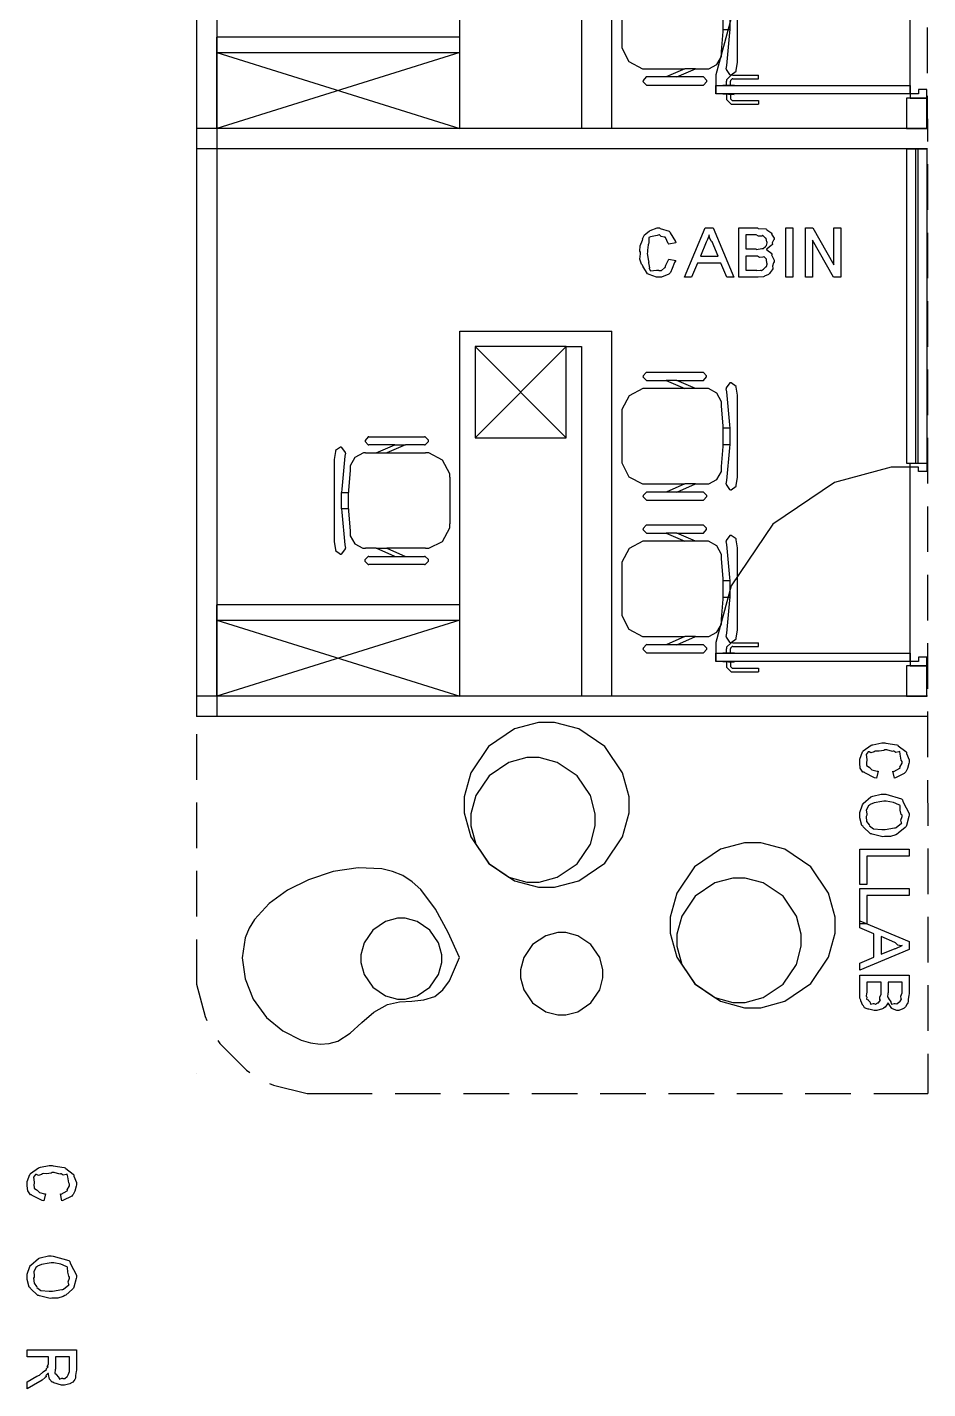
# Model space of a CAD drawing. Extents: x 0 to 23.4, y 0 to 16.5.
# Drawn here: x 12.298 to 13.465, y 7.46 to 9.223 of the extents above; entities that cross this region are included whole.
import ezdxf

# ---------------------------------------------------------------- set-up
doc = ezdxf.new("R2010")
doc.units = 0
doc.layers.get('0').update_dxf_attribs({"linetype": 'CONTINUOUS'})

msp = doc.modelspace()

# ---------------------------------------------------------------- linework, layer by layer
at = {"color": 0}
for points in [[(12.5438, 12.1068), (12.5438, 8.33089)], [(12.5175, 9.76525), (12.5175, 8.33089)], [(12.8585, 9.09201), (12.8585, 9.5644)], [(13.0554, 9.09201), (13.0554, 9.5644)], [(12.9963, 9.54471), (13.016, 9.54471), (13.016, 9.09201)], [(13.4416, 9.38835), (13.417, 9.38835), (13.3436, 9.3686), (13.2637, 9.31467), (13.2098, 9.23475), (13.1901, 9.16135), (13.1901, 9.13683)], [(13.4416, 9.13683), (13.4416, 9.38835)], [(13.2165, 9.16715), (13.2183, 9.17774), (13.2183, 9.28401), (13.2165, 9.29454)], [(13.0684, 9.26101), (13.0684, 9.20068)], [(13.1996, 9.22032), (13.1996, 9.24132)], [(13.2085, 9.22032), (13.2085, 9.24132)], [(13.1973, 9.18886), (13.1975, 9.19151), (13.1995, 9.21772), (13.1996, 9.22032)], [(13.1996, 9.22032), (13.2085, 9.22032)], [(13.2036, 9.16928), (13.2043, 9.1735), (13.2083, 9.2161), (13.2085, 9.22032)], [(13.464, 9.22288), (13.464, 9.16385)], [(12.8585, 9.21007), (12.5436, 9.21007)], [(13.0554, 9.09201), (12.5436, 9.09201), (12.5436, 9.21007)], [(12.5175, 9.19379), (12.5175, 9.13476)], [(12.5436, 9.19043), (12.8585, 9.19043)], [(12.8585, 9.19043), (12.5436, 9.09201)], [(12.5436, 9.19043), (12.8585, 9.09201)], [(13.0684, 9.20068), (13.0684, 9.1964), (13.0773, 9.17854), (13.095, 9.16922), (13.0993, 9.16917), (13.0994, 9.16917), (13.0998, 9.16917), (13.0999, 9.16917)], [(13.1776, 9.16917), (13.181, 9.16917), (13.1915, 9.17497), (13.1973, 9.18539), (13.1973, 9.18886), (13.1973, 9.18886), (13.1973, 9.18886), (13.1973, 9.18886)], [(13.0999, 9.16917), (13.15, 9.16917), (13.1256, 9.15869), (13.1011, 9.15869)], [(13.1733, 9.15869), (13.1394, 9.15869), (13.1639, 9.16917), (13.1776, 9.16917)], [(13.1639, 9.16917), (13.15, 9.16917)], [(13.2036, 9.16928), (13.2034, 9.1684), (13.208, 9.16183), (13.2089, 9.16168), (13.2098, 9.16157), (13.2164, 9.16618), (13.2165, 9.16704), (13.2165, 9.16704), (13.2165, 9.16715), (13.2165, 9.16715)], [(13.1011, 9.15869), (13.0997, 9.15869), (13.0958, 9.15424), (13.0958, 9.15349), (13.0957, 9.15278), (13.1002, 9.14822), (13.101, 9.14817), (13.101, 9.14817), (13.1011, 9.14817), (13.1011, 9.14817)], [(13.1011, 9.14817), (13.1733, 9.14817)], [(13.1394, 9.15869), (13.1256, 9.15869)], [(13.1733, 9.14817), (13.174, 9.14822), (13.1783, 9.15289), (13.1783, 9.1536), (13.1783, 9.15429), (13.1739, 9.15869), (13.1733, 9.15869)], [(13.2138, 9.14779), (13.1991, 9.14779), (13.2138, 9.14865)], [(13.2119, 9.16108), (13.2099, 9.16108), (13.204, 9.15522), (13.204, 9.15321)], [(13.204, 9.14865), (13.204, 9.15321)], [(13.2119, 9.15631), (13.2112, 9.15631), (13.2089, 9.15403), (13.2089, 9.15321)], [(13.2089, 9.14865), (13.2089, 9.15321)], [(13.2119, 9.16108), (13.2452, 9.16108)], [(13.2119, 9.15631), (13.2452, 9.15631)], [(13.2452, 9.15631), (13.2452, 9.16108)], [(13.2138, 9.13683), (13.1991, 9.13683), (13.2138, 9.13596)], [(13.204, 9.13596), (13.204, 9.13135)], [(13.204, 9.13135), (13.204, 9.12939), (13.2099, 9.12349), (13.2119, 9.12349)], [(13.2089, 9.13596), (13.2089, 9.13135)], [(13.2089, 9.13135), (13.2089, 9.13058), (13.2112, 9.12831), (13.2119, 9.12831)], [(13.464, 9.13428), (13.4641, 9.07525)], [(13.2119, 9.12831), (13.2452, 9.12831)], [(13.2119, 9.12349), (13.2452, 9.12349)], [(13.2452, 9.12831), (13.2452, 9.12349)], [(12.5175, 9.10525), (12.5175, 9.04617)], [(13.4641, 9.09201), (12.5174, 9.09201)], [(13.4641, 9.06575), (12.5174, 9.06575)], [(13.4371, 9.06575), (13.4371, 8.65896)], [(13.4371, 9.06575), (13.4634, 9.06575)], [(13.4487, 9.06575), (13.4487, 8.65896)], [(13.4518, 9.06575), (13.4518, 8.65896)], [(13.4634, 9.06575), (13.4634, 8.65896)], [(13.4641, 9.04574), (13.4641, 8.98665)], [(12.5175, 9.01665), (12.5175, 8.95762)], [(13.4641, 8.95714), (13.4641, 8.89811)], [(12.5175, 8.92806), (12.5175, 8.86903)], [(13.4641, 8.86854), (13.4642, 8.80951)], [(12.5175, 8.83951), (12.5175, 8.78043)], [(12.8585, 8.3571), (12.8585, 8.82954)], [(12.8585, 8.82954), (13.0554, 8.82954)], [(13.0554, 8.3571), (13.0554, 8.82954)], [(12.9963, 8.80985), (12.8782, 8.69174)], [(12.8782, 8.80985), (12.9963, 8.69174)], [(12.9963, 8.80985), (13.016, 8.80985), (13.016, 8.3571)], [(13.4642, 8.78), (13.4643, 8.72092)], [(13.1011, 8.77626), (13.0997, 8.77626), (13.0958, 8.77181), (13.0958, 8.77106), (13.0957, 8.77035), (13.1002, 8.76579), (13.1009, 8.76574), (13.1009, 8.76574), (13.1011, 8.76574), (13.1011, 8.76574)], [(13.1733, 8.77626), (13.1011, 8.77626)], [(13.1011, 8.76574), (13.1256, 8.76574), (13.15, 8.75526)], [(13.1394, 8.76574), (13.1256, 8.76574)], [(13.1776, 8.75526), (13.1639, 8.75526), (13.1394, 8.76574), (13.1733, 8.76574)], [(13.1733, 8.76574), (13.174, 8.76579), (13.1782, 8.77067), (13.1781, 8.77138), (13.1781, 8.77203), (13.1739, 8.77621), (13.1733, 8.77626)], [(13.2165, 8.75726), (13.2164, 8.75819), (13.2099, 8.76292), (13.209, 8.76275), (13.2081, 8.76264), (13.2034, 8.75618), (13.2036, 8.75526), (13.2036, 8.75526), (13.2036, 8.75515), (13.2036, 8.7551)], [(12.5175, 8.75092), (12.5175, 8.69189)], [(13.0999, 8.75526), (13.0955, 8.75526), (13.0777, 8.74599), (13.0684, 8.72808), (13.0684, 8.72374)], [(13.15, 8.75526), (13.0999, 8.75526)], [(13.1639, 8.75526), (13.15, 8.75526)], [(13.1973, 8.73557), (13.1973, 8.73828), (13.1915, 8.74946), (13.1804, 8.75526), (13.1777, 8.75526), (13.1777, 8.75526), (13.1776, 8.75526), (13.1776, 8.75526)], [(13.2085, 8.70404), (13.2083, 8.70833), (13.2043, 8.75092), (13.2036, 8.7551)], [(13.2165, 8.62989), (13.2183, 8.64046), (13.2183, 8.74675), (13.2165, 8.75726)], [(13.1996, 8.70404), (13.1995, 8.70671), (13.1975, 8.73296), (13.1973, 8.73557)], [(13.0684, 8.72374), (13.0684, 8.66336)], [(12.7406, 8.69293), (12.7399, 8.69288), (12.7357, 8.68804), (12.7358, 8.68728), (12.7358, 8.68663), (12.74, 8.68251), (12.7406, 8.68246)], [(12.7406, 8.69293), (12.8128, 8.69293)], [(12.8128, 8.68246), (12.8135, 8.68246), (12.8181, 8.6869), (12.8181, 8.68761), (12.8181, 8.68837), (12.8137, 8.69293), (12.813, 8.69293), (12.813, 8.69293), (12.8128, 8.69293), (12.8128, 8.69293)], [(13.1996, 8.68306), (13.1996, 8.70404)], [(13.2085, 8.70404), (13.1996, 8.70404)], [(13.2085, 8.68306), (13.2085, 8.70404)], [(13.4643, 8.6914), (13.4643, 8.63238)], [(12.6974, 8.67393), (12.6956, 8.66342), (12.6956, 8.55718), (12.6974, 8.5466)], [(12.7103, 8.67182), (12.7104, 8.67275), (12.7058, 8.67925), (12.705, 8.67942), (12.704, 8.67958), (12.6975, 8.67497), (12.6974, 8.67404), (12.6974, 8.67404), (12.6974, 8.67393), (12.6974, 8.67393)], [(12.7363, 8.67193), (12.75, 8.67193), (12.7745, 8.68246), (12.7406, 8.68246)], [(12.8128, 8.68246), (12.7883, 8.68246), (12.7639, 8.67193)], [(12.7745, 8.68246), (12.7883, 8.68246)], [(13.1973, 8.65158), (13.1975, 8.65424), (13.1995, 8.68044), (13.1996, 8.68306)], [(13.1996, 8.68306), (13.2085, 8.68306)], [(13.2036, 8.632), (13.2043, 8.63624), (13.2083, 8.67882), (13.2085, 8.68306)], [(12.5175, 8.66233), (12.5175, 8.60331)], [(12.7103, 8.67182), (12.7096, 8.66764), (12.7055, 8.62506), (12.7054, 8.62076)], [(12.7363, 8.67193), (12.7336, 8.67199), (12.7224, 8.66624), (12.7166, 8.65511), (12.7166, 8.6524), (12.7166, 8.6524), (12.7166, 8.65224), (12.7166, 8.65224)], [(12.75, 8.67193), (12.7639, 8.67193)], [(12.7639, 8.67193), (12.814, 8.67193)], [(12.8455, 8.64046), (12.8454, 8.64481), (12.8362, 8.66271), (12.8183, 8.67193), (12.814, 8.67193)], [(13.0684, 8.66336), (13.0684, 8.65907), (13.0773, 8.64128), (13.095, 8.63194), (13.0993, 8.63189), (13.0994, 8.63189), (13.0998, 8.63189), (13.0999, 8.63189)], [(13.4371, 8.65896), (13.4634, 8.65896)], [(12.7166, 8.65224), (12.7163, 8.64963), (12.7144, 8.62343), (12.7143, 8.62076)], [(12.8455, 8.64046), (12.8455, 8.58008)], [(13.1776, 8.63189), (13.181, 8.63189), (13.1915, 8.63769), (13.1973, 8.64811), (13.1973, 8.65158), (13.1973, 8.65158), (13.1973, 8.65158), (13.1973, 8.65158)], [(13.4416, 8.65349), (13.417, 8.65349), (13.3436, 8.63374), (13.2637, 8.57981), (13.2098, 8.49989), (13.1901, 8.42649), (13.1901, 8.40196)], [(13.4416, 8.40196), (13.4416, 8.65349)], [(12.7054, 8.59978), (12.7054, 8.62076)], [(12.7054, 8.62076), (12.7143, 8.62076)], [(12.7143, 8.59978), (12.7143, 8.62076)], [(13.1011, 8.62136), (13.1003, 8.62142), (13.0958, 8.61697), (13.0958, 8.61621), (13.0957, 8.6155), (13.1002, 8.61094), (13.101, 8.61089), (13.101, 8.61089), (13.1011, 8.61089), (13.1011, 8.61089)], [(13.0999, 8.63189), (13.15, 8.63189), (13.1256, 8.62136), (13.1011, 8.62136)], [(13.1394, 8.62136), (13.1256, 8.62136)], [(13.1733, 8.62136), (13.1394, 8.62136), (13.1639, 8.63189), (13.1776, 8.63189)], [(13.1639, 8.63189), (13.15, 8.63189)], [(13.1733, 8.61089), (13.174, 8.61094), (13.1783, 8.61561), (13.1783, 8.61632), (13.1783, 8.61703), (13.1739, 8.62136), (13.1733, 8.62136)], [(13.2036, 8.632), (13.2034, 8.63112), (13.208, 8.62457), (13.2089, 8.6244), (13.2098, 8.62429), (13.2164, 8.6289), (13.2165, 8.62978), (13.2165, 8.62978), (13.2165, 8.62989), (13.2165, 8.62989)], [(13.1011, 8.61089), (13.1733, 8.61089)], [(13.4643, 8.60281), (13.4643, 8.54378)], [(12.7143, 8.59978), (12.7054, 8.59978)], [(12.7054, 8.59978), (12.7055, 8.59554), (12.7096, 8.55296), (12.7103, 8.54872)], [(12.7143, 8.59978), (12.7144, 8.59717), (12.7163, 8.5709), (12.7166, 8.56825)], [(12.5175, 8.57379), (12.5175, 8.51471)], [(12.7166, 8.56825), (12.7166, 8.56478), (12.7224, 8.55436), (12.7328, 8.54861), (12.7363, 8.54861), (12.7363, 8.54861), (12.7363, 8.54861), (12.7363, 8.54861)], [(12.814, 8.54861), (12.8183, 8.54861), (12.8361, 8.55757), (12.8454, 8.57525), (12.8455, 8.57954), (12.8455, 8.57954), (12.8455, 8.57997), (12.8455, 8.58008)], [(13.1011, 8.57867), (13.0997, 8.57867), (13.0958, 8.57422), (13.0958, 8.57346), (13.0957, 8.57275), (13.1002, 8.56819), (13.1009, 8.56814), (13.1009, 8.56814), (13.1011, 8.56814), (13.1011, 8.56814)], [(13.1733, 8.57867), (13.1011, 8.57867)], [(13.1011, 8.56814), (13.1256, 8.56814), (13.15, 8.55767)], [(13.1394, 8.56814), (13.1256, 8.56814)], [(13.1776, 8.55767), (13.1639, 8.55767), (13.1394, 8.56814), (13.1733, 8.56814)], [(13.1733, 8.56814), (13.174, 8.56819), (13.1782, 8.57308), (13.1781, 8.57379), (13.1781, 8.57443), (13.1739, 8.57861), (13.1733, 8.57867)], [(12.6974, 8.5466), (12.6975, 8.54574), (12.7039, 8.54096), (12.7049, 8.54107), (12.7057, 8.54124), (12.7104, 8.54775), (12.7103, 8.54861), (12.7103, 8.54861), (12.7103, 8.54872), (12.7103, 8.54872)], [(13.0999, 8.55767), (13.0955, 8.55767), (13.0777, 8.54839), (13.0684, 8.53049), (13.0684, 8.52615)], [(13.15, 8.55767), (13.0999, 8.55767)], [(13.1639, 8.55767), (13.15, 8.55767)], [(13.1973, 8.53797), (13.1973, 8.54069), (13.1915, 8.55186), (13.1804, 8.55767), (13.1777, 8.55767), (13.1777, 8.55767), (13.1776, 8.55767), (13.1776, 8.55767)], [(13.2165, 8.55968), (13.2164, 8.5606), (13.2099, 8.56532), (13.209, 8.56515), (13.2081, 8.56506), (13.2034, 8.5586), (13.2036, 8.55767), (13.2036, 8.55767), (13.2036, 8.55757), (13.2036, 8.55751)], [(13.2085, 8.50646), (13.2083, 8.51074), (13.2043, 8.55333), (13.2036, 8.55751)], [(13.2165, 8.43229), (13.2183, 8.44288), (13.2183, 8.54915), (13.2165, 8.55968)], [(12.7406, 8.53808), (12.7399, 8.53808), (12.7355, 8.53342), (12.7356, 8.53267), (12.7356, 8.53201), (12.7399, 8.52767), (12.7406, 8.52761)], [(12.7406, 8.53808), (12.7745, 8.53808), (12.75, 8.54861), (12.7363, 8.54861)], [(12.75, 8.54861), (12.7639, 8.54861)], [(12.814, 8.54861), (12.7639, 8.54861), (12.7883, 8.53808), (12.8128, 8.53808)], [(12.7745, 8.53808), (12.7883, 8.53808)], [(12.8128, 8.52761), (12.8135, 8.52761), (12.8181, 8.53207), (12.8181, 8.53276), (12.8181, 8.53412), (12.8136, 8.53808), (12.8129, 8.53808), (12.8129, 8.53808), (12.8128, 8.53808), (12.8128, 8.53808)], [(13.1996, 8.50646), (13.1995, 8.50911), (13.1975, 8.53538), (13.1973, 8.53797)], [(12.8128, 8.52761), (12.7406, 8.52761)], [(13.0684, 8.52615), (13.0684, 8.46576)], [(13.4643, 8.51426), (13.4644, 8.45518)], [(13.1996, 8.48546), (13.1996, 8.50646)], [(13.2085, 8.50646), (13.1996, 8.50646)], [(13.2085, 8.48546), (13.2085, 8.50646)], [(12.5175, 8.48519), (12.5175, 8.42617)], [(13.1973, 8.454), (13.1975, 8.45665), (13.1995, 8.48286), (13.1996, 8.48546)], [(13.1996, 8.48546), (13.2085, 8.48546)], [(13.2036, 8.4344), (13.2043, 8.43864), (13.2083, 8.48122), (13.2085, 8.48546)], [(12.8585, 8.47521), (12.5436, 8.47521)], [(13.0554, 8.3571), (12.5436, 8.3571), (12.5436, 8.47521)], [(13.0684, 8.46576), (13.0684, 8.46149), (13.0773, 8.44368), (13.095, 8.43435), (13.0993, 8.43431), (13.0994, 8.43431), (13.0998, 8.43431), (13.0999, 8.43431)], [(12.5436, 8.45557), (12.8585, 8.45557)], [(12.8585, 8.45557), (12.5436, 8.3571)], [(12.5436, 8.45557), (12.8585, 8.3571)], [(13.1776, 8.43431), (13.181, 8.43431), (13.1915, 8.44011), (13.1973, 8.45053), (13.1973, 8.454), (13.1973, 8.454), (13.1973, 8.454), (13.1973, 8.454)], [(13.0999, 8.43431), (13.15, 8.43431), (13.1256, 8.42378), (13.1011, 8.42378)], [(13.1733, 8.42378), (13.1394, 8.42378), (13.1639, 8.43431), (13.1776, 8.43431)], [(13.1639, 8.43431), (13.15, 8.43431)], [(13.2036, 8.4344), (13.2034, 8.43354), (13.208, 8.42697), (13.2089, 8.42681), (13.2098, 8.42671), (13.2164, 8.43132), (13.2165, 8.43218), (13.2165, 8.43218), (13.2165, 8.43229), (13.2165, 8.43229)], [(13.2119, 8.42622), (13.2099, 8.42622), (13.204, 8.42036), (13.204, 8.41835)], [(13.2119, 8.42622), (13.2452, 8.42622)], [(13.2452, 8.42144), (13.2452, 8.42622)], [(13.4644, 8.42567), (13.4644, 8.36664)], [(13.1011, 8.42378), (13.1003, 8.42383), (13.0958, 8.41938), (13.0958, 8.41862), (13.0957, 8.41792), (13.1002, 8.41336), (13.101, 8.41331), (13.101, 8.41331), (13.1011, 8.41331), (13.1011, 8.41331)], [(13.1011, 8.41331), (13.1733, 8.41331)], [(13.1394, 8.42378), (13.1256, 8.42378)], [(13.1733, 8.41331), (13.174, 8.41336), (13.1783, 8.41803), (13.1783, 8.41872), (13.1783, 8.41943), (13.1739, 8.42378), (13.1733, 8.42378)], [(13.2138, 8.41287), (13.1991, 8.41287), (13.2138, 8.41379)], [(13.204, 8.41379), (13.204, 8.41835)], [(13.2119, 8.42144), (13.2112, 8.42144), (13.2089, 8.41917), (13.2089, 8.41835)], [(13.2089, 8.41379), (13.2089, 8.41835)], [(13.2119, 8.42144), (13.2452, 8.42144)], [(12.5175, 8.3966), (12.5175, 8.33757)], [(13.2138, 8.40196), (13.1991, 8.40196), (13.2138, 8.4011)], [(13.204, 8.4011), (13.204, 8.39649)], [(13.204, 8.39649), (13.204, 8.39453), (13.2099, 8.38861), (13.2119, 8.38861)], [(13.2089, 8.4011), (13.2089, 8.39649)], [(13.2089, 8.39649), (13.2089, 8.39572), (13.2112, 8.39344), (13.2119, 8.39344)], [(13.2119, 8.39344), (13.2452, 8.39344)], [(13.2452, 8.39344), (13.2452, 8.38861)], [(13.2119, 8.38861), (13.2452, 8.38861)], [(13.4641, 8.3571), (12.5174, 8.3571)], [(13.4641, 8.33089), (12.5174, 8.33089)], [(13.4644, 8.33708), (13.4644, 8.27806)], [(12.5175, 8.30806), (12.5175, 8.24897)], [(13.4644, 8.24854), (13.4645, 8.18946)], [(12.5175, 8.21946), (12.5175, 8.16043)], [(13.4645, 8.15994), (13.4645, 8.10092)], [(12.5175, 8.13086), (12.5175, 8.07183)], [(13.4645, 8.07135), (13.4645, 8.01232)], [(12.5175, 8.04232), (12.5175, 8.00017)], [(12.5175, 8.00017), (12.5175, 7.98449), (12.5285, 7.94228), (12.5307, 7.93728)], [(13.4645, 7.98281), (13.4646, 7.92372)], [(12.5449, 7.91146), (12.5476, 7.90739), (12.5823, 7.87278), (12.5864, 7.86996)], [(13.4646, 7.89421), (13.4646, 7.84283)], [(12.6122, 7.85574), (12.6171, 7.85363), (12.6606, 7.84267), (12.6751, 7.84267)], [(12.6751, 7.84267), (12.7451, 7.84267)], [(12.7746, 7.84267), (12.8336, 7.84272)], [(12.8631, 7.84272), (12.9222, 7.84272)], [(12.9517, 7.84272), (13.0108, 7.84272)], [(13.0403, 7.84272), (13.0993, 7.84272)], [(13.1288, 7.84278), (13.1879, 7.84278)], [(13.2174, 7.84278), (13.2765, 7.84278)], [(13.306, 7.84278), (13.3651, 7.84278)], [(13.3946, 7.84278), (13.4646, 7.84283)]]:
    msp.add_lwpolyline(points, dxfattribs=at)
for points in [[(13.4416, 9.13683), (13.1901, 9.13683), (13.1901, 9.14779), (13.4416, 9.14779), (13.4416, 9.13683)], [(13.4372, 9.13135), (13.4372, 9.09201), (13.4634, 9.09201), (13.4634, 9.13135), (13.4372, 9.13135)], [(13.4634, 9.13135), (13.4634, 9.14231), (13.4525, 9.14231), (13.4525, 9.13683), (13.4416, 9.13683), (13.4416, 9.13135), (13.4634, 9.13135)], [(13.1291, 8.92301), (13.1382, 8.92106), (13.1367, 8.91868), (13.1335, 8.91069), (13.1313, 8.90576), (13.1304, 8.90479), (13.129, 8.90343), (13.1197, 8.89936), (13.1167, 8.89936), (13.1133, 8.89936), (13.1039, 8.90283), (13.103, 8.90349), (13.1017, 8.90386), (13.0954, 8.91396), (13.095, 8.91521), (13.0936, 8.91635), (13.0916, 8.92307), (13.0924, 8.92974), (13.0924, 8.93192), (13.0916, 8.93311), (13.092, 8.94026), (13.0949, 8.94743), (13.0954, 8.94863), (13.0949, 8.94922), (13.0978, 8.95415), (13.1036, 8.9591), (13.1045, 8.95969), (13.1049, 8.9599), (13.1142, 8.96337), (13.1173, 8.96337), (13.1182, 8.96268), (13.1297, 8.95904), (13.1306, 8.95817), (13.131, 8.95708), (13.1378, 8.94558), (13.1382, 8.94407), (13.1291, 8.94233), (13.1285, 8.94331), (13.125, 8.95101), (13.1245, 8.95144), (13.1233, 8.95117), (13.1193, 8.95226), (13.1173, 8.95426), (13.1167, 8.95426), (13.114, 8.95329), (13.1055, 8.95182), (13.1035, 8.95107), (13.1035, 8.95101), (13.1031, 8.94971), (13.1033, 8.94347), (13.103, 8.94254), (13.1023, 8.94157), (13.1015, 8.93435), (13.1015, 8.93192), (13.1011, 8.93033), (13.1029, 8.92025), (13.1033, 8.91932), (13.103, 8.91792), (13.1041, 8.91157), (13.1039, 8.91108), (13.1036, 8.9106), (13.1055, 8.90767), (13.1134, 8.90847), (13.116, 8.90847), (13.1162, 8.9081), (13.1198, 8.90826), (13.1237, 8.91157), (13.1243, 8.91217), (13.1243, 8.91217), (13.1255, 8.91515), (13.1288, 8.92182), (13.1291, 8.92301)], [(13.1495, 8.89936), (13.1762, 8.96337), (13.1868, 8.96337), (13.2135, 8.89936), (13.2044, 8.89936), (13.1966, 8.91758), (13.1664, 8.91758), (13.1586, 8.89936), (13.1495, 8.89936)], [(13.1701, 8.92692), (13.1929, 8.92692), (13.1853, 8.94515), (13.184, 8.94618), (13.1817, 8.95096), (13.1816, 8.9541), (13.1816, 8.95426), (13.181, 8.95285), (13.1792, 8.94851), (13.1778, 8.94569), (13.1775, 8.94472), (13.1701, 8.92692)], [(13.2197, 8.89936), (13.2197, 8.96337), (13.244, 8.96337), (13.2448, 8.96268), (13.255, 8.96197), (13.2558, 8.96164), (13.2562, 8.96083), (13.2625, 8.95665), (13.2629, 8.956), (13.2624, 8.95529), (13.2655, 8.95014), (13.2655, 8.9484), (13.2647, 8.94754), (13.2632, 8.94385), (13.2634, 8.94174), (13.2631, 8.94125), (13.2618, 8.94069), (13.2566, 8.93636), (13.2558, 8.93604), (13.2562, 8.935), (13.2625, 8.93028), (13.2629, 8.92953), (13.2624, 8.9286), (13.2655, 8.92165), (13.2655, 8.91932), (13.2646, 8.91829), (13.2634, 8.91396), (13.2641, 8.91114), (13.2638, 8.91043), (13.2629, 8.90924), (13.2603, 8.90539), (13.2596, 8.90424), (13.2592, 8.90392), (13.2582, 8.90321), (13.2532, 8.90067), (13.2525, 8.90044), (13.2518, 8.90018), (13.2451, 8.89936), (13.2429, 8.89936), (13.2197, 8.89936)], [(13.2288, 8.93604), (13.2423, 8.93604), (13.2428, 8.93533), (13.2497, 8.93658), (13.2501, 8.93668), (13.2501, 8.93668), (13.2513, 8.93668), (13.2544, 8.9394), (13.2547, 8.93972), (13.2547, 8.93972), (13.2556, 8.94054), (13.2564, 8.94385), (13.2564, 8.94493), (13.256, 8.94515), (13.2551, 8.94982), (13.2549, 8.95014), (13.2546, 8.94993), (13.251, 8.95329), (13.2505, 8.9534), (13.2495, 8.95281), (13.2453, 8.95253), (13.2422, 8.95426), (13.2412, 8.95426), (13.2288, 8.95426), (13.2288, 8.93604)], [(13.2809, 8.89936), (13.2809, 8.96337), (13.29, 8.96337), (13.29, 8.89936), (13.2809, 8.89936)], [(13.3063, 8.89936), (13.3063, 8.96337), (13.3159, 8.96337), (13.343, 8.91542), (13.343, 8.96337), (13.3521, 8.96337), (13.3521, 8.89936), (13.3426, 8.89936), (13.3154, 8.94732), (13.3154, 8.89936), (13.3063, 8.89936)], [(13.2288, 8.90847), (13.2429, 8.90847), (13.243, 8.90821), (13.2479, 8.90869), (13.2482, 8.90869), (13.2482, 8.90869), (13.2492, 8.90815), (13.252, 8.91004), (13.2523, 8.91021), (13.2523, 8.91021), (13.2549, 8.91276), (13.2551, 8.91303), (13.2551, 8.91303), (13.2557, 8.91347), (13.2564, 8.91656), (13.2564, 8.91758), (13.256, 8.91775), (13.2559, 8.92247), (13.2558, 8.92279), (13.2558, 8.92279), (13.2526, 8.92594), (13.2521, 8.92606), (13.2509, 8.92546), (13.2466, 8.92513), (13.244, 8.92692), (13.2432, 8.92692), (13.2288, 8.92692), (13.2288, 8.90847)], [(12.8782, 8.80985), (12.8782, 8.69174), (12.9963, 8.69174), (12.9963, 8.80985), (12.8782, 8.80985)], [(13.4634, 8.65896), (13.4634, 8.648), (13.4525, 8.648), (13.4525, 8.65349), (13.4416, 8.65349), (13.4416, 8.65896), (13.4634, 8.65896)], [(13.4416, 8.40196), (13.1901, 8.40196), (13.1901, 8.41287), (13.4416, 8.41287), (13.4416, 8.40196)], [(13.4372, 8.39649), (13.4372, 8.3571), (13.4634, 8.3571), (13.4634, 8.39649), (13.4372, 8.39649)], [(13.4634, 8.39649), (13.4634, 8.40744), (13.4525, 8.40744), (13.4525, 8.40196), (13.4416, 8.40196), (13.4416, 8.39649), (13.4634, 8.39649)], [(13.0778, 8.21647), (13.0778, 8.22689), (13.0694, 8.25808), (13.0465, 8.29199), (13.0125, 8.31489), (12.9813, 8.32324), (12.971, 8.32324), (12.9606, 8.32324), (12.9294, 8.31489), (12.8955, 8.29199), (12.8726, 8.25808), (12.8642, 8.22689), (12.8642, 8.21647), (12.8642, 8.20611), (12.8726, 8.17492), (12.8955, 8.141), (12.9294, 8.11811), (12.9606, 8.10969), (12.971, 8.10969), (12.9813, 8.10969), (13.0125, 8.11811), (13.0465, 8.141), (13.0694, 8.17492), (13.0778, 8.20611), (13.0778, 8.21647)], [(13.4002, 8.25999), (13.3983, 8.25087), (13.3958, 8.25119), (13.3829, 8.25776), (13.382, 8.25868), (13.3806, 8.2589), (13.3772, 8.26378), (13.3766, 8.27024), (13.3766, 8.27235), (13.3766, 8.27576), (13.38, 8.28515), (13.3807, 8.28603), (13.381, 8.28624), (13.3911, 8.29362), (13.3924, 8.29406), (13.3936, 8.29432), (13.4052, 8.29665), (13.4091, 8.29665), (13.4103, 8.29628), (13.4246, 8.29417), (13.4258, 8.29362), (13.4264, 8.29297), (13.4362, 8.28549), (13.4369, 8.2845), (13.4371, 8.28299), (13.4406, 8.27453), (13.4406, 8.27171), (13.4399, 8.26975), (13.4382, 8.26346), (13.4362, 8.25933), (13.4354, 8.25846), (13.4342, 8.25689), (13.4228, 8.25125), (13.4213, 8.25087), (13.4195, 8.25999), (13.4205, 8.25944), (13.4282, 8.26406), (13.4287, 8.26454), (13.4282, 8.26503), (13.4315, 8.27056), (13.4315, 8.27235), (13.4303, 8.27408), (13.429, 8.28185), (13.4282, 8.2856), (13.4282, 8.2856), (13.4271, 8.285), (13.4233, 8.28424), (13.4206, 8.28581), (13.4198, 8.28603), (13.4187, 8.28564), (13.4115, 8.28754), (13.4091, 8.28754), (13.4075, 8.28678), (13.4018, 8.28597), (13.3974, 8.28614), (13.3965, 8.28581), (13.3953, 8.28504), (13.3909, 8.28386), (13.3887, 8.285), (13.3883, 8.28515), (13.3873, 8.28489), (13.3849, 8.28179), (13.3857, 8.27522), (13.3857, 8.273), (13.3851, 8.27192), (13.3854, 8.26747), (13.3887, 8.26535), (13.3894, 8.26476), (13.3893, 8.26465), (13.3923, 8.26178), (13.399, 8.26019), (13.4002, 8.25999)], [(13.0339, 8.197), (13.0339, 8.20486), (13.0276, 8.22835), (13.0103, 8.25396), (12.9847, 8.27126), (12.9612, 8.27756), (12.9534, 8.27756), (12.9455, 8.27756), (12.922, 8.27126), (12.8964, 8.25396), (12.8792, 8.22835), (12.8729, 8.20486), (12.8729, 8.197), (12.8729, 8.18918), (12.8792, 8.16569), (12.8964, 8.14008), (12.922, 8.12283), (12.9455, 8.11649), (12.9534, 8.11649), (12.9612, 8.11649), (12.9847, 8.12283), (13.0103, 8.14008), (13.0276, 8.16569), (13.0339, 8.18918), (13.0339, 8.197)], [(13.4078, 8.23047), (13.4101, 8.23008), (13.4304, 8.22418), (13.4319, 8.22288), (13.4322, 8.22065), (13.4367, 8.21263), (13.4406, 8.20535), (13.4406, 8.2029), (13.4399, 8.20117), (13.4371, 8.18967), (13.4365, 8.18858), (13.4354, 8.18718), (13.4264, 8.17958), (13.4252, 8.17904), (13.4233, 8.17774), (13.4164, 8.17535), (13.4104, 8.17557), (13.4085, 8.17557), (13.4065, 8.17513), (13.3927, 8.1785), (13.3915, 8.17904), (13.3902, 8.17888), (13.3809, 8.18793), (13.3803, 8.18901), (13.3793, 8.18972), (13.3766, 8.19965), (13.3766, 8.2029), (13.3766, 8.2066), (13.38, 8.21658), (13.3807, 8.21767), (13.3811, 8.21826), (13.391, 8.22667), (13.3922, 8.22721), (13.3933, 8.22765), (13.4042, 8.23047), (13.4078, 8.23047)], [(13.4078, 8.22136), (13.405, 8.2206), (13.3952, 8.21892), (13.3898, 8.21701), (13.3892, 8.21615), (13.3877, 8.21511), (13.385, 8.20975), (13.3857, 8.20464), (13.3857, 8.2029), (13.3849, 8.20128), (13.3854, 8.19504), (13.3887, 8.19075), (13.3894, 8.18989), (13.3892, 8.18929), (13.3944, 8.18528), (13.4051, 8.18468), (13.4087, 8.18468), (13.4094, 8.18463), (13.4216, 8.18653), (13.4228, 8.18685), (13.4237, 8.18701), (13.4307, 8.19265), (13.4308, 8.19336), (13.4306, 8.19336), (13.4297, 8.19667), (13.4315, 8.20139), (13.4315, 8.2029), (13.4303, 8.20378), (13.429, 8.20936), (13.4288, 8.21506), (13.4282, 8.21593), (13.4269, 8.21653), (13.4203, 8.21951), (13.4109, 8.22136), (13.4078, 8.22136)], [(13.3446, 8.0606), (13.3446, 8.07101), (13.3362, 8.10221), (13.3133, 8.13618), (13.2794, 8.15907), (13.2482, 8.16743), (13.2378, 8.16743), (13.2274, 8.16743), (13.1962, 8.15907), (13.1623, 8.13618), (13.1394, 8.10221), (13.131, 8.07101), (13.131, 8.0606), (13.131, 8.05024), (13.1394, 8.01904), (13.1623, 7.98514), (13.1962, 7.96224), (13.2274, 7.95383), (13.2378, 7.95383), (13.2482, 7.95383), (13.2794, 7.96224), (13.3133, 7.98514), (13.3362, 8.01904), (13.3446, 8.05024), (13.3446, 8.0606)], [(13.3766, 8.15918), (13.4406, 8.15918), (13.4406, 8.15007), (13.3857, 8.15007), (13.3857, 8.11339), (13.3766, 8.11339), (13.3766, 8.15918)], [(12.8581, 8.01899), (12.8434, 8.05137), (12.8272, 8.08138), (12.8081, 8.10667), (12.7969, 8.11675), (12.7845, 8.12478), (12.7714, 8.13026), (12.7573, 8.13368), (12.7267, 8.1351), (12.6944, 8.13004), (12.6625, 8.11957), (12.6352, 8.10601), (12.6114, 8.08886), (12.5926, 8.06819), (12.5857, 8.05658), (12.5807, 8.04411), (12.5768, 8.01828), (12.5804, 7.99126), (12.591, 7.96496), (12.6082, 7.94135), (12.6292, 7.92378), (12.6531, 7.91168), (12.6653, 7.90821), (12.6775, 7.90674), (12.6892, 7.90744), (12.7003, 7.9106), (12.7166, 7.92085), (12.7318, 7.93457), (12.7473, 7.94814), (12.7648, 7.9579), (12.7802, 7.96121), (12.7964, 7.9624), (12.8121, 7.96397), (12.826, 7.96832), (12.8366, 7.97678), (12.845, 7.98882), (12.8581, 8.01899)], [(13.3007, 8.04113), (13.3007, 8.04899), (13.2944, 8.07249), (13.2771, 8.0981), (13.2515, 8.1154), (13.228, 8.12169), (13.2202, 8.12169), (13.2123, 8.12169), (13.1889, 8.1154), (13.1633, 8.0981), (13.146, 8.07249), (13.1397, 8.04899), (13.1397, 8.04113), (13.1397, 8.03331), (13.146, 8.00982), (13.1633, 7.98421), (13.1889, 7.96696), (13.2123, 7.96061), (13.2202, 7.96061), (13.228, 7.96061), (13.2515, 7.96696), (13.2771, 7.98421), (13.2944, 8.00982), (13.3007, 8.03331), (13.3007, 8.04113)], [(13.3766, 8.10824), (13.4406, 8.10824), (13.4406, 8.09913), (13.3857, 8.09913), (13.3857, 8.06244), (13.3766, 8.06244), (13.3766, 8.10824)], [(12.8351, 8.01725), (12.8351, 8.02235), (12.831, 8.03765), (12.8198, 8.05431), (12.8032, 8.06554), (12.7879, 8.06961), (12.7828, 8.06961), (12.7777, 8.06961), (12.7624, 8.06554), (12.7458, 8.05431), (12.7346, 8.03765), (12.7305, 8.02235), (12.7305, 8.01725), (12.7305, 8.01221), (12.7346, 7.9969), (12.7458, 7.98031), (12.7624, 7.96907), (12.7777, 7.96496), (12.7828, 7.96496), (12.7879, 7.96496), (12.8032, 7.96907), (12.8198, 7.98031), (12.831, 7.9969), (12.8351, 8.01221), (12.8351, 8.01725)], [(13.3766, 8.0664), (13.4406, 8.03971), (13.4406, 8.02908), (13.3766, 8.00239), (13.3766, 8.0115), (13.3948, 8.01932), (13.3948, 8.04949), (13.3766, 8.05729), (13.3766, 8.0664)], [(13.0439, 7.99783), (13.0439, 8.00304), (13.0397, 8.01861), (13.0282, 8.0356), (13.0112, 8.04704), (12.9957, 8.05122), (12.9905, 8.05122), (12.9853, 8.05122), (12.9697, 8.04704), (12.9527, 8.0356), (12.9413, 8.01861), (12.9371, 8.00304), (12.9371, 7.99783), (12.9371, 7.99268), (12.9413, 7.97706), (12.9527, 7.96007), (12.9697, 7.94868), (12.9853, 7.94444), (12.9905, 7.94444), (12.9957, 7.94444), (13.0112, 7.94868), (13.0282, 7.96007), (13.0397, 7.97706), (13.0439, 7.99268), (13.0439, 7.99783)], [(13.4041, 8.04579), (13.4041, 8.023), (13.4224, 8.0306), (13.4233, 8.03065), (13.4313, 8.03424), (13.4315, 8.03429), (13.4302, 8.0339), (13.4257, 8.03489), (13.4229, 8.03797), (13.4219, 8.03842), (13.4041, 8.04579)], [(13.3766, 7.99615), (13.4406, 7.99615), (13.4406, 7.97185), (13.4399, 7.97006), (13.4391, 7.96425), (13.4391, 7.96089), (13.4389, 7.96013), (13.4381, 7.95876), (13.4357, 7.95475), (13.4338, 7.9534), (13.4332, 7.95296), (13.4325, 7.95226), (13.4273, 7.95036), (13.4256, 7.95036), (13.4244, 7.95031), (13.419, 7.95236), (13.4185, 7.95275), (13.4179, 7.9529), (13.4136, 7.95931), (13.4133, 7.96013), (13.4123, 7.95876), (13.4095, 7.95469), (13.4074, 7.95335), (13.4067, 7.95296), (13.4058, 7.95226), (13.3988, 7.95036), (13.3965, 7.95036), (13.3952, 7.95031), (13.3883, 7.95182), (13.3876, 7.9521), (13.3863, 7.95221), (13.3825, 7.95383), (13.3815, 7.95622), (13.3811, 7.95665), (13.3806, 7.9566), (13.3779, 7.96272), (13.3777, 7.96337), (13.3777, 7.96337), (13.3767, 7.96604), (13.3766, 7.97125), (13.3766, 7.97293), (13.3766, 7.99615)], [(13.3857, 7.98703), (13.3857, 7.97293), (13.3851, 7.972), (13.3846, 7.96864), (13.3858, 7.96799), (13.3859, 7.96772), (13.3855, 7.96729), (13.3853, 7.9649), (13.3872, 7.96386), (13.3874, 7.9636), (13.3874, 7.9636), (13.3899, 7.96099), (13.3903, 7.96078), (13.39, 7.96044), (13.3906, 7.95844), (13.3937, 7.95947), (13.3948, 7.95947), (13.3949, 7.95915), (13.397, 7.95844), (13.3996, 7.96001), (13.4, 7.96013), (13.4, 7.96013), (13.4008, 7.96001), (13.4031, 7.96326), (13.4033, 7.96382), (13.4027, 7.96414), (13.4023, 7.96756), (13.4041, 7.97146), (13.4041, 7.97271), (13.4041, 7.98703), (13.3857, 7.98703)], [(13.4133, 7.98703), (13.4133, 7.97358), (13.4127, 7.97228), (13.4123, 7.96772), (13.4138, 7.96619), (13.4139, 7.96576), (13.4137, 7.9656), (13.4166, 7.96149), (13.4169, 7.96121), (13.4167, 7.96078), (13.4177, 7.9585), (13.421, 7.95947), (13.4222, 7.95947), (13.4222, 7.95921), (13.4244, 7.95865), (13.427, 7.96078), (13.4274, 7.96099), (13.4274, 7.96099), (13.4282, 7.96149), (13.4304, 7.9649), (13.4306, 7.96533), (13.4301, 7.9655), (13.4297, 7.96881), (13.4315, 7.97319), (13.4315, 7.97467), (13.4315, 7.98703), (13.4133, 7.98703)], [(12.5175, 7.86888), (12.5175, 7.86888)], [(12.3218, 7.71283), (12.3199, 7.70372), (12.3174, 7.70404), (12.3045, 7.71061), (12.3036, 7.71153), (12.3023, 7.71175), (12.2988, 7.71664), (12.2982, 7.7231), (12.2982, 7.72521), (12.2982, 7.72863), (12.3016, 7.73801), (12.3023, 7.73887), (12.3026, 7.7391), (12.3127, 7.74647), (12.314, 7.7469), (12.3152, 7.74718), (12.3268, 7.74951), (12.3307, 7.74951), (12.3319, 7.74914), (12.3462, 7.74701), (12.3474, 7.74647), (12.348, 7.74582), (12.3579, 7.73833), (12.3585, 7.73736), (12.3587, 7.73583), (12.3622, 7.72737), (12.3622, 7.72456), (12.3615, 7.7226), (12.3598, 7.71631), (12.3579, 7.71218), (12.357, 7.71132), (12.3558, 7.70975), (12.3444, 7.7041), (12.3429, 7.70372), (12.3412, 7.71283), (12.3421, 7.71229), (12.3498, 7.7169), (12.3503, 7.71739), (12.3498, 7.71789), (12.3531, 7.72342), (12.3531, 7.72521), (12.3519, 7.72694), (12.3506, 7.73469), (12.3498, 7.73844), (12.3498, 7.73844), (12.3487, 7.73785), (12.3449, 7.73708), (12.3422, 7.73867), (12.3414, 7.73887), (12.3403, 7.7385), (12.3331, 7.7404), (12.3307, 7.7404), (12.3291, 7.73964), (12.3233, 7.73882), (12.319, 7.73899), (12.3181, 7.73867), (12.3169, 7.7379), (12.3126, 7.73671), (12.3103, 7.73785), (12.3099, 7.73801), (12.3089, 7.73774), (12.3065, 7.73465), (12.3073, 7.72808), (12.3073, 7.72586), (12.3067, 7.72478), (12.307, 7.72032), (12.3103, 7.71821), (12.311, 7.71761), (12.3109, 7.7175), (12.3139, 7.71463), (12.3206, 7.71306), (12.3218, 7.71283)], [(12.3294, 7.63276), (12.3317, 7.63238), (12.3521, 7.62646), (12.3535, 7.62517), (12.3538, 7.62294), (12.3583, 7.6149), (12.3622, 7.60764), (12.3622, 7.60519), (12.3615, 7.60346), (12.3587, 7.59196), (12.3581, 7.59088), (12.357, 7.58946), (12.348, 7.58188), (12.3468, 7.58132), (12.3449, 7.58003), (12.338, 7.57764), (12.332, 7.57785), (12.3301, 7.57785), (12.3281, 7.57742), (12.3143, 7.58078), (12.3132, 7.58132), (12.3118, 7.58117), (12.3025, 7.59022), (12.3019, 7.59131), (12.3009, 7.59201), (12.2982, 7.60194), (12.2982, 7.60519), (12.2982, 7.60889), (12.3016, 7.61888), (12.3023, 7.61996), (12.3027, 7.62056), (12.3126, 7.62896), (12.3138, 7.6295), (12.3149, 7.62993), (12.3258, 7.63276), (12.3294, 7.63276)], [(12.3294, 7.62364), (12.3266, 7.62289), (12.3168, 7.62121), (12.3114, 7.61931), (12.3108, 7.61843), (12.3093, 7.6174), (12.3066, 7.61203), (12.3073, 7.60693), (12.3073, 7.60519), (12.3065, 7.60357), (12.307, 7.59733), (12.3103, 7.59304), (12.311, 7.59218), (12.3108, 7.59158), (12.316, 7.58757), (12.3267, 7.58697), (12.3303, 7.58697), (12.3311, 7.58692), (12.3432, 7.58882), (12.3444, 7.58914), (12.3453, 7.58931), (12.3523, 7.59494), (12.3524, 7.59565), (12.3522, 7.59565), (12.3513, 7.59896), (12.3531, 7.60368), (12.3531, 7.60519), (12.3519, 7.60607), (12.3506, 7.61165), (12.3504, 7.61735), (12.3498, 7.61822), (12.3485, 7.61882), (12.3419, 7.62181), (12.3325, 7.62364), (12.3294, 7.62364)], [(12.2982, 7.51085), (12.3622, 7.51085), (12.3622, 7.4846), (12.3615, 7.48296), (12.3607, 7.47749), (12.3607, 7.47418), (12.3605, 7.47353), (12.3597, 7.47233), (12.3572, 7.46897), (12.3549, 7.46783), (12.3542, 7.46744), (12.3533, 7.46679), (12.3463, 7.46506), (12.344, 7.46506), (12.3424, 7.465), (12.3326, 7.46832), (12.3318, 7.46897), (12.3305, 7.46924), (12.327, 7.47314), (12.3259, 7.47917), (12.3257, 7.48047), (12.3248, 7.48008), (12.3224, 7.47775), (12.3229, 7.47635), (12.3227, 7.47613), (12.3215, 7.47493), (12.3177, 7.47157), (12.3154, 7.47049), (12.3147, 7.47006), (12.2982, 7.4605), (12.2982, 7.46962), (12.3108, 7.477), (12.3108, 7.477), (12.3139, 7.47831), (12.3185, 7.48188), (12.319, 7.48221), (12.319, 7.48221), (12.3231, 7.48563), (12.3233, 7.48589), (12.3233, 7.48589), (12.3231, 7.48654), (12.3252, 7.48887), (12.3253, 7.48915), (12.3251, 7.48904), (12.3239, 7.48953), (12.3257, 7.49235), (12.3257, 7.49328), (12.3257, 7.50174), (12.2982, 7.50174), (12.2982, 7.51085)], [(12.3348, 7.50174), (12.3348, 7.48611), (12.3342, 7.48503), (12.334, 7.4809), (12.3357, 7.47933), (12.3359, 7.47894), (12.3359, 7.47894), (12.3388, 7.47569), (12.3392, 7.47547), (12.339, 7.47515), (12.3398, 7.47314), (12.3431, 7.47418), (12.3442, 7.47418), (12.3443, 7.47385), (12.3471, 7.47364), (12.35, 7.47635), (12.3505, 7.47678), (12.3505, 7.47678), (12.3511, 7.47835), (12.3531, 7.48292), (12.3531, 7.48438), (12.3531, 7.50174), (12.3348, 7.50174)]]:
    msp.add_lwpolyline(points, close=True, dxfattribs=at)

doc.saveas('drawing.dxf')
